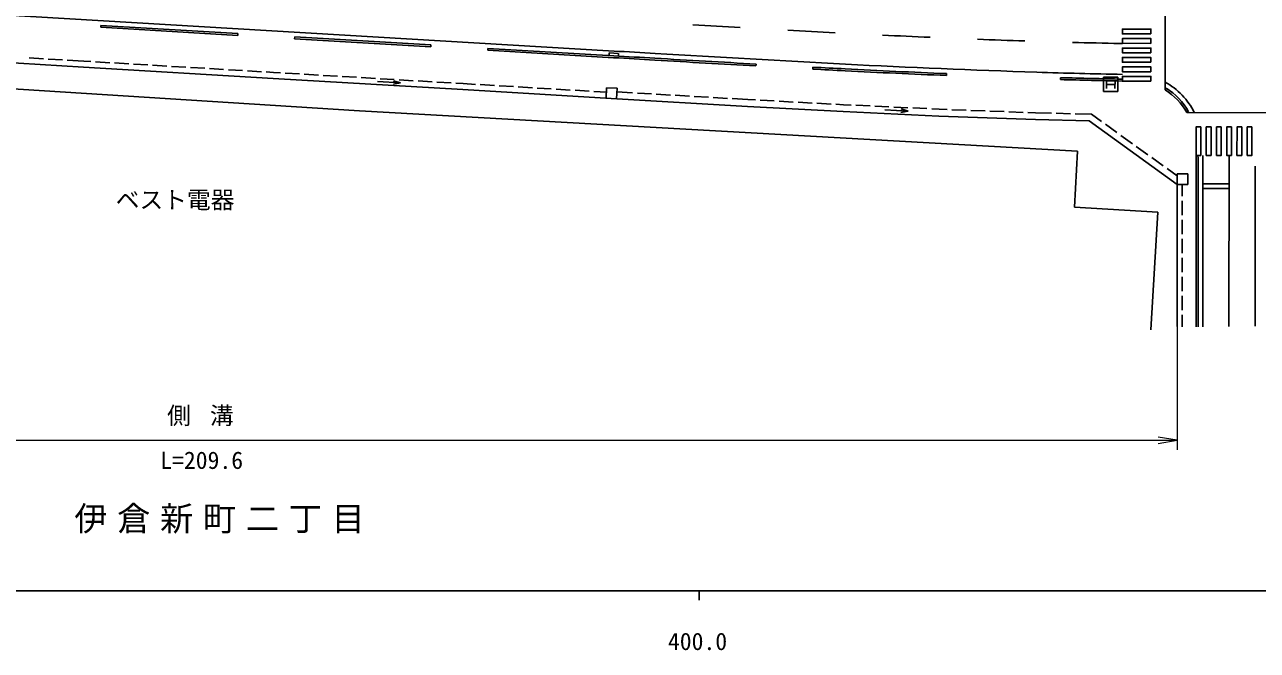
# Model space of a CAD drawing. Units: millimetres, scale not verified. Extents: x 40000 to 680000, y 20000 to 380000.
# Drawn here: x 397001 to 526783, y 198715 to 264637 of the extents above; entities that cross this region are included whole.
import ezdxf
from ezdxf.enums import TextEntityAlignment as Align

# ---------------------------------------------------------------- set-up
doc = ezdxf.new("R2010")
doc.units = ezdxf.units.MM
doc.header["$LTSCALE"] = 1000
for name, color, linetype, lineweight in [('M-BGD', 7, 'Continuous', 25), ('M-STR-HTXT', 7, 'Continuous', 13), ('M-STR-STRC', 7, 'Continuous', 25), ('M-TTL-BAND', 7, 'Continuous', 25)]:
    doc.layers.add(name, color=color, linetype=linetype, lineweight=lineweight)
doc.layers.add('M-BMK-HTXT', color=7, linetype='Continuous')
doc.styles.add('ＭＳ ゴシック', font='')
doc.styles.get('ＭＳ ゴシック').set_extended_font_data('MS Gothic')

# ---------------------------------------------------------------- blocks, each defined once
blk = doc.blocks.new('open_arrow')
at = {"color": 0, "linetype": 'Continuous', "lineweight": -2}
blk.add_lwpolyline([(7.5, 1.25), (0, 0), (7.5, -1.25)], dxfattribs=at)

msp = doc.modelspace()

# ---------------------------------------------------------------- linework, layer by layer
at = {"layer": 'M-BGD'}
for p, q in [((405015, 264559), (405004, 264359)), ((405004, 264359), (419438, 263502)), ((405015, 264559), (419450, 263702)), ((419450, 263702), (419438, 263502)), ((322406, 262518), (432240, 255556)), ((425439, 263346), (425428, 263146)), ((425428, 263146), (439762, 262295)), ((425439, 263346), (439774, 262494)), ((439774, 262494), (439762, 262295)), ((383225, 261346), (403189, 260161)), ((397487, 261131), (398985, 261042)), ((399484, 261012), (400981, 260924)), ((401480, 260894), (403227, 260790)), ((445764, 262139), (445752, 261939)), ((445752, 261939), (459013, 261151)), ((445764, 262139), (459025, 261351)), ((458526, 261381), (458542, 261650)), ((459540, 261594), (458542, 261650)), ((459524, 261325), (459540, 261594)), ((403189, 260161), (423155, 258976)), ((403227, 260790), (403976, 260746)), ((404475, 260716), (405972, 260627)), ((406471, 260598), (407969, 260509)), ((408468, 260479), (409965, 260390)), ((410464, 260360), (411962, 260272)), ((412461, 260242), (413958, 260153)), ((414457, 260123), (415955, 260034)), ((416454, 260005), (417951, 259916)), ((418450, 259886), (419948, 259797)), ((420447, 259768), (421944, 259679)), ((422443, 259649), (423192, 259605)), ((423192, 259605), (423941, 259560)), ((474008, 260481), (473997, 260281)), ((479999, 260154), (479988, 259955)), ((423155, 258976), (443120, 257791)), ((424440, 259530), (425937, 259442)), ((426437, 259412), (427934, 259323)), ((428433, 259294), (429930, 259205)), ((430430, 259175), (431927, 259086)), ((432426, 259057), (433923, 258968)), ((434137, 258654), (436587, 258494)), ((434422, 258938), (435920, 258849)), ((436587, 258494), (435826, 258356)), ((435851, 258730), (436587, 258494)), ((436419, 258820), (437916, 258731)), ((438415, 258701), (439913, 258612)), ((440412, 258583), (441909, 258494)), ((442408, 258464), (443157, 258420)), ((443157, 258420), (444463, 258342)), ((444962, 258313), (446459, 258224)), ((494068, 259477), (494061, 259277)), ((506060, 259049), (506053, 258849)), ((510595, 257595), (510599, 259095)), ((510599, 259095), (512099, 259091)), ((510898, 258794), (510896, 257894)), ((510897, 258344), (511797, 258342)), ((511798, 258792), (511796, 257892)), ((512099, 259091), (512095, 257591)), ((512570, 258895), (512567, 258695)), ((443120, 257791), (458759, 256862)), ((446958, 258194), (448456, 258105)), ((448955, 258075), (450452, 257986)), ((450951, 257957), (452449, 257868)), ((452948, 257838), (454445, 257749)), ((454944, 257720), (456442, 257631)), ((456941, 257601), (458246, 257523)), ((458274, 257993), (458209, 256894)), ((458274, 257993), (459372, 257927)), ((459372, 257927), (459307, 256829)), ((459350, 257549), (461007, 257452)), ((461506, 257423), (463004, 257335)), ((463503, 257306), (465000, 257219)), ((465499, 257189), (466997, 257102)), ((467496, 257073), (468993, 256985)), ((512095, 257591), (510595, 257595)), ((517074, 257762), (517177, 257933)), ((458759, 256862), (473106, 256024)), ((469493, 256956), (470990, 256869)), ((471489, 256840), (473147, 256743)), ((473106, 256024), (483166, 255482)), ((473147, 256743), (473931, 256701)), ((474430, 256674), (475928, 256593)), ((476427, 256566), (477925, 256485)), ((478424, 256458), (479922, 256378)), ((480421, 256351), (481919, 256270)), ((482418, 256243), (483203, 256201)), ((483203, 256201), (484004, 256163)), ((484503, 256140), (486002, 256069)), ((486501, 256046), (488000, 255975)), ((488499, 255952), (489997, 255881)), ((489276, 255751), (490014, 255519)), ((490497, 255857), (491995, 255787)), ((492495, 255763), (493296, 255726)), ((493296, 255726), (494116, 255695)), ((494616, 255676), (496115, 255620)), ((507839, 251311), (432240, 255556)), ((483166, 255482), (493265, 255006)), ((487564, 255665), (490014, 255519)), ((490014, 255519), (489254, 255376)), ((493265, 255006), (503409, 254628)), ((496615, 255602), (498114, 255546)), ((498613, 255527), (500112, 255471)), ((500612, 255453), (502111, 255397)), ((502611, 255378), (503431, 255347)), ((503409, 254628), (509067, 254487)), ((503431, 255347), (505119, 255305)), ((505619, 255293), (507119, 255255)), ((507619, 255243), (509307, 255201)), ((518356, 247809), (509067, 254487)), ((510381, 254429), (509307, 255201)), ((519354, 255367), (519530, 255462)), ((512005, 253261), (510787, 254137)), ((513629, 252094), (512411, 252970)), ((515253, 250927), (514035, 251802)), ((507522, 245417), (507839, 251311)), ((516877, 249759), (515659, 250635)), ((520529, 250864), (520329, 250853)), ((518357, 248695), (517283, 249467)), ((520338, 232805), (520359, 249731)), ((520538, 232807), (520559, 249731)), ((518356, 247809), (518358, 248909)), ((518358, 248909), (519458, 248908)), ((519456, 247808), (519458, 248908)), ((518338, 232818), (518356, 247809)), ((518356, 247809), (519456, 247808)), ((518875, 246557), (518876, 247809)), ((516294, 244871), (507522, 245417)), ((518872, 244557), (518874, 246057)), ((516294, 244871), (515557, 232488)), ((518870, 242557), (518872, 244057)), ((518867, 240557), (518869, 242057)), ((518865, 238557), (518867, 240057)), ((518863, 236557), (518864, 238057)), ((518860, 234557), (518862, 236057)), ((518858, 232805), (518860, 234057))]:
    msp.add_line(p, q, dxfattribs=at)
for centre, radius, start, end in [((1429181, 16581284), 16348940, 266.59799, 266.61319), ((1429181, 16581284), 16348740, 266.59799, 266.61319), ((611903, 2735471), 2479028, 266.56425, 266.81106), ((611903, 2735471), 2478828, 266.56425, 266.81105), ((611903, 2735471), 2479028, 266.94973, 267.02814), ((611903, 2735471), 2478828, 266.94973, 267.02814), ((537334, 1298655), 1040279, 267.02678, 267.61592), ((537334, 1298655), 1040079, 267.02678, 267.61586), ((525586, 946369), 687797, 268.37265, 268.91539), ((525586, 946369), 687597, 268.37278, 268.91539), ((513812, 252372), 6300, 28.38819, 58.82133), ((513812, 252372), 6500, 28.38819, 58.82133), ((500059, 249756), 20300, 359.93071, 3.09749), ((500059, 249756), 20500, 359.93071, 3.09709)]:
    msp.add_arc(centre, radius, start, end, dxfattribs=at)
at = {"layer": 'M-STR-HTXT'}
for p, q in [((518356, 246809), (518356, 219851)), ((312935, 220851), (518356, 220851))]:
    msp.add_line(p, q, dxfattribs=at)
at = {"layer": 'M-STR-STRC'}
for p, q in [((517069, 257762), (517093, 277975)), ((319422, 270143), (459054, 261850)), ((519354, 255365), (528274, 255355)), ((523788, 232832), (523810, 250860)), ((521038, 232811), (521059, 249730)), ((526559, 249724), (526539, 232853)), ((523806, 247859), (521056, 247863)), ((523806, 247359), (521056, 247363))]:
    msp.add_line(p, q, dxfattribs=at)
for points in [[(515576, 263660), (512576, 263664), (512577, 264164), (515577, 264160)], [(515574, 261668), (512574, 261672), (512574, 262172), (515574, 262168)], [(515575, 262664), (512575, 262668), (512576, 263168), (515576, 263164)], [(515573, 260672), (512573, 260676), (512573, 261176), (515573, 261172)], [(515571, 259676), (512571, 259680), (512572, 260180), (515572, 260176)], [(515570, 258681), (512570, 258684), (512571, 259184), (515571, 259181)], [(520832, 253863), (520829, 250863), (520329, 250864), (520332, 253864)], [(521909, 253862), (521906, 250862), (521406, 250862), (521409, 253862)], [(522986, 253861), (522983, 250861), (522483, 250861), (522486, 253861)], [(524064, 253859), (524060, 250859), (523560, 250860), (523564, 253860)], [(525141, 253858), (525137, 250858), (524637, 250859), (524641, 253859)], [(526218, 253857), (526214, 250857), (525714, 250858), (525718, 253858)]]:
    msp.add_lwpolyline(points, close=True, dxfattribs=at)
for centre, radius, start, end in [((611903, 2735471), 2475078, 266.65195, 266.76769), ((611903, 2735471), 2475078, 266.88344, 266.99919), ((537334, 1298655), 1036329, 267.23403, 267.51047), ((537334, 1298655), 1036329, 267.23403, 267.51047), ((537334, 1298655), 1036329, 267.78691, 268.06337), ((537334, 1298655), 1036329, 267.78691, 268.06337), ((525586, 946369), 683847, 268.46868, 268.88773), ((525586, 946369), 683847, 268.88773, 268.90982), ((1429181, 16581284), 16348240, 266.59799, 266.61319), ((611903, 2735471), 2478328, 266.56416, 267.02814), ((537334, 1298655), 1039579, 267.02678, 268.13812), ((525586, 946369), 687097, 268.16315, 268.91465), ((513812, 252372), 7000, 25.30526, 62.2623), ((500059, 249756), 21000, 359.93071, 3.02176)]:
    msp.add_arc(centre, radius, start, end, dxfattribs=at)
at = {"layer": 'M-TTL-BAND'}
for p, q in [((40000, 205000), (579000, 205000)), ((468000, 205000), (468000, 204000))]:
    msp.add_line(p, q, dxfattribs=at)

# ---------------------------------------------------------------- block references
at = {"layer": 'M-STR-HTXT', "xscale": 267, "yscale": 267, "rotation": 180}
msp.add_blockref('open_arrow', (518356, 220851), dxfattribs=at)

# ---------------------------------------------------------------- texts
at = {"layer": 'M-BGD', "style": 'ＭＳ ゴシック'}
msp.add_text('ベスト電器', height=1833, dxfattribs=at).set_placement((406585, 244719), align=Align.BOTTOM_LEFT)
at = {"layer": 'M-BMK-HTXT', "insert": (402226, 212448), "char_height": 2566, "attachment_point": 4, "style": 'ＭＳ ゴシック'}
msp.add_mtext('\\T1.29;伊倉新町二丁目', dxfattribs=at)
at = {"layer": 'M-STR-HTXT', "style": 'ＭＳ ゴシック'}
msp.add_text('L=209.6', height=1833, dxfattribs=at).set_placement((415636, 217281), align=Align.BOTTOM_CENTER)
at = {"layer": 'M-STR-HTXT', "insert": (412003, 223351), "char_height": 1833, "attachment_point": 4, "style": 'ＭＳ ゴシック'}
msp.add_mtext('\\T1.8;側溝', dxfattribs=at)
at = {"layer": 'M-TTL-BAND', "style": 'ＭＳ ゴシック'}
msp.add_text('400.0', height=1833, dxfattribs=at).set_placement((467844, 198195), align=Align.BOTTOM_CENTER)

doc.saveas('drawing.dxf')
